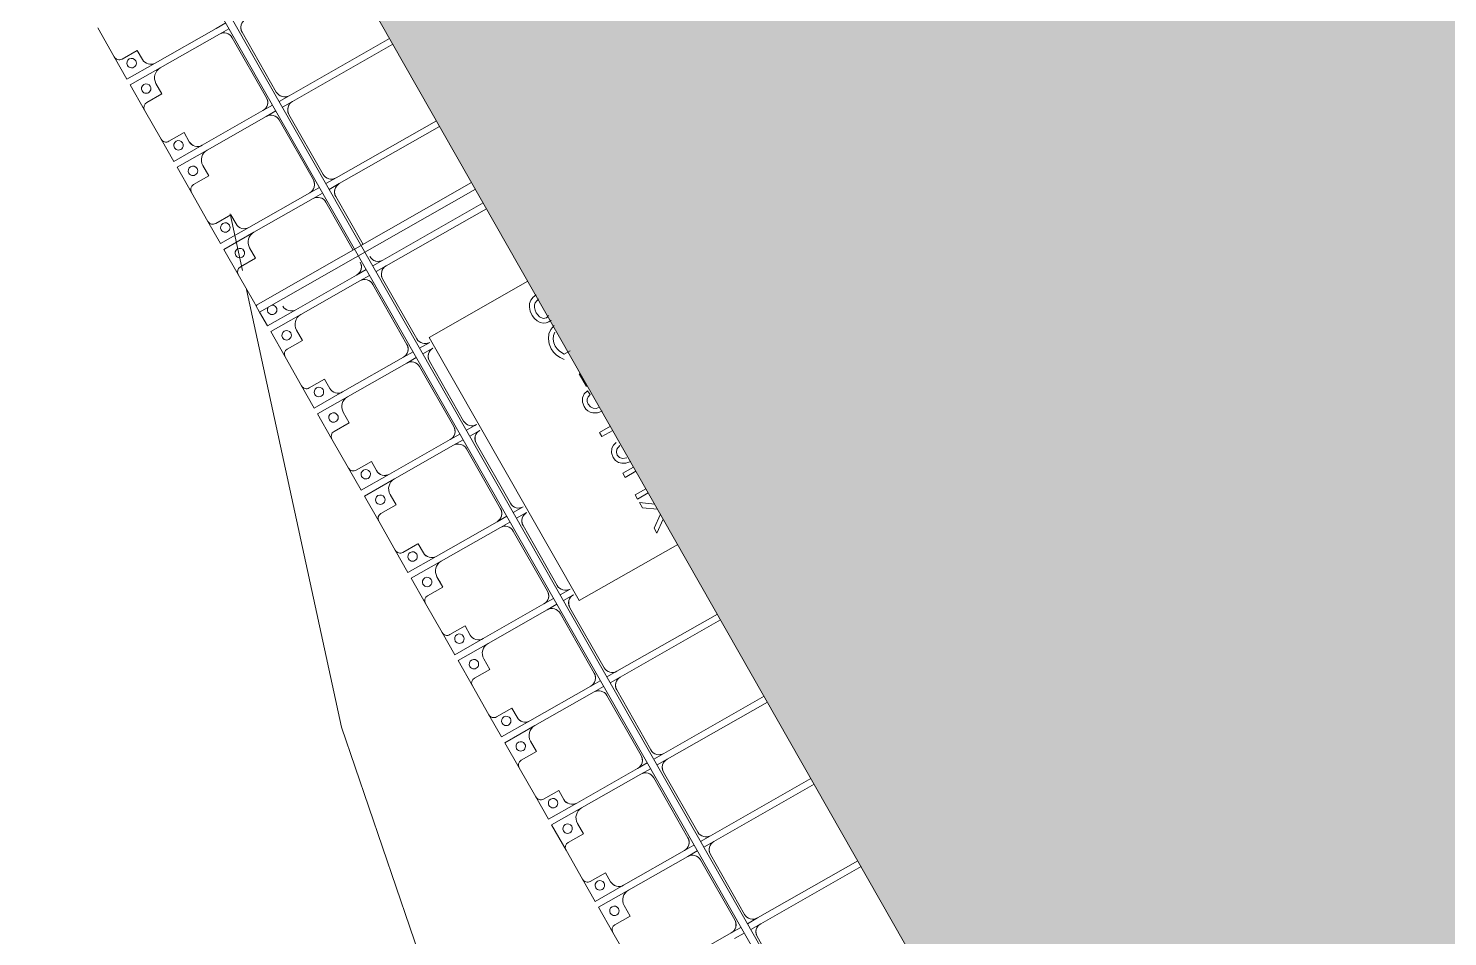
# Model space of a CAD drawing. Header units: millimetres. Extents: x -861324 to 439029, y -308065 to 694685.
# Drawn here: x -204825 to -197325, y 14774 to 19573 of the extents above; entities that cross this region are included whole.
import ezdxf

# ---------------------------------------------------------------- set-up
doc = ezdxf.new("R2010")
doc.units = ezdxf.units.MM
for name, color, linetype, lineweight in [('A-DETL-GENF', 92, 'Continuous', 9), ('A-DETL-THIN', 151, 'Continuous', 9), ('A-GENM', 13, 'Continuous', 9), ('C-TOPO-MINR', 7, 'Continuous', 9), ('S-BEAM', 12, 'Continuous', 9)]:
    doc.layers.add(name, color=color, linetype=linetype, lineweight=lineweight)

# ---------------------------------------------------------------- blocks, each defined once
blk = doc.blocks.new('Dải phao đi lại kèm đỡ invester - DẢI PHAO ĐI LẠI-14853-BỐ TRÍ BÈ PIN HỒ BẢN MÒNG')
at = {"layer": 'A-GENM', "color": 7}
for p, q in [((22723.4, -610.3), (22723.4, 0)), ((22758.4, 0), (22758.4, -610.3)), ((23223.4, -610.3), (23223.4, 0)), ((23258.4, 0), (23258.4, -610.3)), ((23723.4, -610.3), (23723.4, 0)), ((23758.4, 0), (23758.4, -610.3)), ((26223.4, -610.3), (26223.4, 0)), ((26258.4, 0), (26258.4, -610.3)), ((26723.4, -610.3), (26723.4, 0)), ((26758.4, 0), (26758.4, -610.3)), ((27223.4, -610.3), (27223.4, 0)), ((27258.4, 0), (27258.4, -610.3)), ((27723.4, -610.3), (27723.4, 0)), ((27758.4, 0), (27758.4, -610.3)), ((22308.4, -660.3), (22673.4, -660.3)), ((22723.4, -610.3), (22723.4, -671.5)), ((22758.4, -671.5), (22758.4, -610.3)), ((22808.4, -660.3), (23173.4, -660.3)), ((23223.4, -610.3), (23223.4, -671.5)), ((23258.4, -671.5), (23258.4, -610.3)), ((23308.4, -660.3), (23599.8, -660.3)), ((23723.4, -610.3), (23723.4, -671.5)), ((23758.4, -671.5), (23758.4, -610.3)), ((23808.4, -660.3), (24173.4, -660.3)), ((24223.4, -610.3), (24223.4, -671.5)), ((24258.4, -671.5), (24258.4, -610.3)), ((24308.4, -660.3), (24673.4, -660.3)), ((24723.4, -610.3), (24723.4, -671.5)), ((24758.4, -671.5), (24758.4, -610.3)), ((24808.4, -660.3), (25173.4, -660.3)), ((25223.4, -610.3), (25223.4, -671.5)), ((25258.4, -671.5), (25258.4, -610.3)), ((25308.4, -660.3), (25673.4, -660.3)), ((25723.4, -610.3), (25723.4, -671.5)), ((25758.4, -671.5), (25758.4, -610.3)), ((25808.4, -660.3), (26173.4, -660.3)), ((26223.4, -610.3), (26223.4, -671.5)), ((26258.4, -671.5), (26258.4, -610.3)), ((26308.4, -660.3), (26673.4, -660.3)), ((26723.4, -610.3), (26723.4, -671.5)), ((26758.4, -671.5), (26758.4, -610.3)), ((26808.4, -660.3), (27173.4, -660.3)), ((27223.4, -610.3), (27223.4, -671.5)), ((27258.4, -671.5), (27258.4, -610.3)), ((27308.4, -660.3), (27673.4, -660.3)), ((27723.4, -610.3), (27723.4, -671.5)), ((27758.4, -671.5), (27758.4, -610.3)), ((27808.4, -660.3), (28173.4, -660.3)), ((22223.4, -711.5), (22223.4, -769.7)), ((22258.4, -769.7), (22258.4, -711.5)), ((22673.4, -719.7), (22308.4, -719.7)), ((22723.4, -711.5), (22723.4, -769.7)), ((22758.4, -769.7), (22758.4, -711.5)), ((23173.4, -719.7), (22808.4, -719.7)), ((23223.4, -711.5), (23223.4, -769.7)), ((23258.4, -769.7), (23258.4, -711.5)), ((23599.8, -719.7), (23308.4, -719.7)), ((23723.4, -711.5), (23723.4, -769.7)), ((23758.4, -769.7), (23758.4, -711.5)), ((24173.4, -719.7), (23808.4, -719.7)), ((24223.4, -711.5), (24223.4, -769.7)), ((24258.4, -769.7), (24258.4, -711.5)), ((24673.4, -719.7), (24308.4, -719.7)), ((24723.4, -711.5), (24723.4, -769.7)), ((24758.4, -769.7), (24758.4, -711.5)), ((25173.4, -719.7), (24808.4, -719.7)), ((25223.4, -711.5), (25223.4, -769.7)), ((25258.4, -769.7), (25258.4, -711.5)), ((25673.4, -719.7), (25308.4, -719.7)), ((25723.4, -711.5), (25723.4, -769.7)), ((25758.4, -769.7), (25758.4, -711.5)), ((26173.4, -719.7), (25808.4, -719.7)), ((26223.4, -711.5), (26223.4, -769.7)), ((26258.4, -769.7), (26258.4, -711.5)), ((26673.4, -719.7), (26308.4, -719.7)), ((26723.4, -711.5), (26723.4, -769.7)), ((26758.4, -769.7), (26758.4, -711.5)), ((27173.4, -719.7), (26808.4, -719.7)), ((27223.4, -711.5), (27223.4, -769.7)), ((27258.4, -769.7), (27258.4, -711.5)), ((27673.4, -719.7), (27308.4, -719.7)), ((27723.4, -711.5), (27723.4, -769.7)), ((27758.4, -769.7), (27758.4, -711.5)), ((22223.4, -1139.7), (22223.4, -769.7)), ((22258.4, -769.7), (22258.4, -1129.7)), ((22723.4, -1139.7), (22723.4, -769.7)), ((22758.4, -769.7), (22758.4, -1129.7)), ((23223.4, -1139.7), (23223.4, -769.7)), ((23258.4, -769.7), (23258.4, -1129.7)), ((23723.4, -1139.7), (23723.4, -769.7)), ((23758.4, -769.7), (23758.4, -1129.7)), ((24223.4, -1139.7), (24223.4, -769.7)), ((24258.4, -769.7), (24258.4, -1129.7)), ((24723.4, -1139.7), (24723.4, -769.7)), ((24758.4, -769.7), (24758.4, -1129.7)), ((25223.4, -1139.7), (25223.4, -769.7)), ((25258.4, -769.7), (25258.4, -1129.7)), ((25723.4, -1139.7), (25723.4, -769.7)), ((25758.4, -769.7), (25758.4, -1129.7)), ((26223.4, -1139.7), (26223.4, -769.7)), ((26258.4, -769.7), (26258.4, -1129.7)), ((26723.4, -1139.7), (26723.4, -769.7)), ((26758.4, -769.7), (26758.4, -1129.7)), ((27223.4, -1139.7), (27223.4, -769.7)), ((27258.4, -769.7), (27258.4, -1129.7)), ((27723.4, -1139.7), (27723.4, -769.7)), ((22118.2, -1282.2), (22118.2, -1189.7)), ((22118.2, -1189.7), (22173.4, -1189.7)), ((22318.4, -1189.7), (22381.8, -1189.7)), ((22381.8, -1189.7), (22381.8, -1282.2)), ((22618.2, -1282.2), (22618.2, -1189.7)), ((22618.2, -1189.7), (22673.4, -1189.7)), ((22818.4, -1189.7), (22881.8, -1189.7)), ((22881.8, -1189.7), (22881.8, -1282.2)), ((23118.2, -1282.2), (23118.2, -1189.7)), ((23118.2, -1189.7), (23173.4, -1189.7)), ((23318.4, -1189.7), (23381.8, -1189.7)), ((23381.8, -1189.7), (23381.8, -1282.2)), ((23818.4, -1189.7), (23881.8, -1189.7)), ((23881.8, -1189.7), (23881.8, -1282.2)), ((24118.2, -1282.2), (24118.2, -1189.7)), ((24118.2, -1189.7), (24173.4, -1189.7)), ((24318.4, -1189.7), (24381.8, -1189.7)), ((24381.8, -1189.7), (24381.8, -1282.2)), ((24618.2, -1282.2), (24618.2, -1189.7)), ((24618.2, -1189.7), (24673.4, -1189.7)), ((24818.4, -1189.7), (24881.8, -1189.7)), ((24881.8, -1189.7), (24881.8, -1282.2)), ((25118.2, -1282.2), (25118.2, -1189.7)), ((25118.2, -1189.7), (25173.4, -1189.7)), ((25318.4, -1189.7), (25381.8, -1189.7)), ((25381.8, -1189.7), (25381.8, -1282.2)), ((25618.2, -1282.2), (25618.2, -1189.7)), ((25618.2, -1189.7), (25673.4, -1189.7)), ((25818.4, -1189.7), (25881.8, -1189.7)), ((25881.8, -1189.7), (25881.8, -1282.2)), ((26118.2, -1282.2), (26118.2, -1189.7)), ((26118.2, -1189.7), (26173.4, -1189.7)), ((26318.4, -1189.7), (26381.8, -1189.7)), ((26381.8, -1189.7), (26381.8, -1282.2)), ((26618.2, -1282.2), (26618.2, -1189.7)), ((26618.2, -1189.7), (26673.4, -1189.7)), ((26818.4, -1189.7), (26881.8, -1189.7)), ((26881.8, -1189.7), (26881.8, -1282.2)), ((27118.2, -1282.2), (27118.2, -1189.7)), ((27118.2, -1189.7), (27173.4, -1189.7)), ((27318.4, -1189.7), (27381.8, -1189.7)), ((27381.8, -1189.7), (27381.8, -1282.2)), ((21911.8, -1312.2), (22088.2, -1312.2)), ((22411.8, -1312.2), (22588.2, -1312.2)), ((22911.8, -1312.2), (23088.2, -1312.2)), ((23411.8, -1312.2), (23588.2, -1312.2)), ((23911.8, -1312.2), (24088.2, -1312.2)), ((24411.8, -1312.2), (24588.2, -1312.2)), ((24911.8, -1312.2), (25088.2, -1312.2)), ((25411.8, -1312.2), (25588.2, -1312.2)), ((25911.8, -1312.2), (26088.2, -1312.2)), ((26411.8, -1312.2), (26588.2, -1312.2)), ((26911.8, -1312.2), (27088.2, -1312.2)), ((27411.8, -1312.2), (27588.2, -1312.2))]:
    blk.add_line(p, q, dxfattribs=at)
at = {"layer": 'A-GENM', "color": 9}
for p, q in [((22723.4, -610.3), (22723.4, -671.5)), ((22758.4, -671.5), (22758.4, -610.3)), ((23223.4, -610.3), (23223.4, -671.5)), ((23258.4, -671.5), (23258.4, -610.3)), ((23723.4, -610.3), (23723.4, -671.5)), ((23758.4, -671.5), (23758.4, -610.3)), ((24223.4, -610.3), (24223.4, -671.5)), ((24258.4, -671.5), (24258.4, -610.3)), ((24723.4, -610.3), (24723.4, -671.5)), ((24758.4, -671.5), (24758.4, -610.3)), ((25223.4, -610.3), (25223.4, -671.5)), ((25258.4, -671.5), (25258.4, -610.3)), ((25723.4, -610.3), (25723.4, -671.5)), ((25758.4, -671.5), (25758.4, -610.3)), ((26223.4, -610.3), (26223.4, -671.5)), ((26258.4, -671.5), (26258.4, -610.3)), ((26723.4, -610.3), (26723.4, -671.5)), ((26758.4, -671.5), (26758.4, -610.3)), ((27223.4, -610.3), (27223.4, -671.5)), ((27258.4, -671.5), (27258.4, -610.3)), ((27723.4, -610.3), (27723.4, -671.5)), ((27758.4, -671.5), (27758.4, -610.3)), ((22258.4, -769.7), (22258.4, -711.5)), ((22723.4, -711.5), (22723.4, -769.7)), ((22758.4, -769.7), (22758.4, -711.5)), ((23223.4, -711.5), (23223.4, -769.7)), ((23258.4, -769.7), (23258.4, -711.5)), ((23723.4, -711.5), (23723.4, -769.7)), ((23758.4, -769.7), (23758.4, -711.5)), ((24223.4, -711.5), (24223.4, -769.7)), ((24258.4, -769.7), (24258.4, -711.5)), ((24723.4, -711.5), (24723.4, -769.7)), ((24758.4, -769.7), (24758.4, -711.5)), ((25223.4, -711.5), (25223.4, -769.7)), ((25258.4, -769.7), (25258.4, -711.5)), ((25723.4, -711.5), (25723.4, -769.7)), ((25758.4, -769.7), (25758.4, -711.5)), ((26223.4, -711.5), (26223.4, -769.7)), ((26258.4, -769.7), (26258.4, -711.5)), ((26723.4, -711.5), (26723.4, -769.7)), ((26758.4, -769.7), (26758.4, -711.5)), ((27223.4, -711.5), (27223.4, -769.7)), ((27258.4, -769.7), (27258.4, -711.5)), ((27723.4, -711.5), (27723.4, -769.7)), ((27758.4, -769.7), (27758.4, -711.5)), ((22173.4, -1189.7), (22118.2, -1189.7)), ((22118.2, -1189.7), (22118.2, -1282.2)), ((22173.4, -1189.7), (22118.2, -1189.7)), ((22118.2, -1189.7), (22173.4, -1189.7)), ((22118.2, -1189.7), (22118.2, -1282.2)), ((22118.2, -1282.2), (22118.2, -1189.7)), ((22223.4, -1139.7), (22223.4, -1312.2)), ((22223.4, -1312.2), (22223.4, -1139.7)), ((22258.4, -1312.2), (22258.4, -1129.7)), ((22258.4, -1129.7), (22258.4, -1312.2)), ((22381.8, -1189.7), (22318.4, -1189.7)), ((22381.8, -1189.7), (22318.4, -1189.7)), ((22318.4, -1189.7), (22381.8, -1189.7)), ((22381.8, -1282.2), (22381.8, -1189.7)), ((22381.8, -1282.2), (22381.8, -1189.7)), ((22381.8, -1189.7), (22381.8, -1282.2)), ((22673.4, -1189.7), (22618.2, -1189.7)), ((22618.2, -1189.7), (22618.2, -1282.2)), ((22673.4, -1189.7), (22618.2, -1189.7)), ((22618.2, -1189.7), (22673.4, -1189.7)), ((22618.2, -1189.7), (22618.2, -1282.2)), ((22618.2, -1282.2), (22618.2, -1189.7)), ((22723.4, -1139.7), (22723.4, -1312.2)), ((22723.4, -1312.2), (22723.4, -1139.7)), ((22758.4, -1312.2), (22758.4, -1129.7)), ((22758.4, -1129.7), (22758.4, -1312.2)), ((22881.8, -1189.7), (22818.4, -1189.7)), ((22881.8, -1189.7), (22818.4, -1189.7)), ((22818.4, -1189.7), (22881.8, -1189.7)), ((22881.8, -1282.2), (22881.8, -1189.7)), ((22881.8, -1282.2), (22881.8, -1189.7)), ((22881.8, -1189.7), (22881.8, -1282.2)), ((23173.4, -1189.7), (23118.2, -1189.7)), ((23118.2, -1189.7), (23118.2, -1282.2)), ((23173.4, -1189.7), (23118.2, -1189.7)), ((23118.2, -1189.7), (23173.4, -1189.7)), ((23118.2, -1189.7), (23118.2, -1282.2)), ((23118.2, -1282.2), (23118.2, -1189.7)), ((23223.4, -1139.7), (23223.4, -1312.2)), ((23223.4, -1312.2), (23223.4, -1139.7)), ((23258.4, -1312.2), (23258.4, -1129.7)), ((23258.4, -1129.7), (23258.4, -1312.2)), ((23381.8, -1189.7), (23318.4, -1189.7)), ((23381.8, -1189.7), (23318.4, -1189.7)), ((23318.4, -1189.7), (23381.8, -1189.7)), ((23381.8, -1282.2), (23381.8, -1189.7)), ((23381.8, -1282.2), (23381.8, -1189.7)), ((23381.8, -1189.7), (23381.8, -1282.2)), ((23723.4, -1139.7), (23723.4, -1312.2)), ((23723.4, -1312.2), (23723.4, -1139.7)), ((23758.4, -1312.2), (23758.4, -1129.7)), ((23758.4, -1129.7), (23758.4, -1312.2)), ((23881.8, -1189.7), (23818.4, -1189.7)), ((23881.8, -1189.7), (23818.4, -1189.7)), ((23818.4, -1189.7), (23881.8, -1189.7)), ((23881.8, -1282.2), (23881.8, -1189.7)), ((23881.8, -1282.2), (23881.8, -1189.7)), ((23881.8, -1189.7), (23881.8, -1282.2)), ((24173.4, -1189.7), (24118.2, -1189.7)), ((24118.2, -1189.7), (24118.2, -1282.2)), ((24173.4, -1189.7), (24118.2, -1189.7)), ((24118.2, -1189.7), (24173.4, -1189.7)), ((24118.2, -1189.7), (24118.2, -1282.2)), ((24118.2, -1282.2), (24118.2, -1189.7)), ((24223.4, -1139.7), (24223.4, -1312.2)), ((24223.4, -1312.2), (24223.4, -1139.7)), ((24258.4, -1312.2), (24258.4, -1129.7)), ((24258.4, -1129.7), (24258.4, -1312.2)), ((24381.8, -1189.7), (24318.4, -1189.7)), ((24381.8, -1189.7), (24318.4, -1189.7)), ((24318.4, -1189.7), (24381.8, -1189.7)), ((24381.8, -1282.2), (24381.8, -1189.7)), ((24381.8, -1282.2), (24381.8, -1189.7)), ((24381.8, -1189.7), (24381.8, -1282.2)), ((24673.4, -1189.7), (24618.2, -1189.7)), ((24618.2, -1189.7), (24618.2, -1282.2)), ((24673.4, -1189.7), (24618.2, -1189.7)), ((24618.2, -1189.7), (24673.4, -1189.7)), ((24618.2, -1189.7), (24618.2, -1282.2)), ((24618.2, -1282.2), (24618.2, -1189.7)), ((24723.4, -1139.7), (24723.4, -1312.2)), ((24723.4, -1312.2), (24723.4, -1139.7)), ((24758.4, -1312.2), (24758.4, -1129.7)), ((24758.4, -1129.7), (24758.4, -1312.2)), ((24881.8, -1189.7), (24818.4, -1189.7)), ((24881.8, -1189.7), (24818.4, -1189.7)), ((24818.4, -1189.7), (24881.8, -1189.7)), ((24881.8, -1282.2), (24881.8, -1189.7)), ((24881.8, -1282.2), (24881.8, -1189.7)), ((24881.8, -1189.7), (24881.8, -1282.2)), ((25173.4, -1189.7), (25118.2, -1189.7)), ((25173.4, -1189.7), (25118.2, -1189.7)), ((25118.2, -1189.7), (25173.4, -1189.7)), ((25118.2, -1191.8), (25118.2, -1282.2)), ((25118.2, -1191.8), (25118.2, -1282.2)), ((25118.2, -1282.2), (25118.2, -1191.8)), ((25223.4, -1139.7), (25223.4, -1312.2)), ((25223.4, -1312.2), (25223.4, -1139.7)), ((25258.4, -1312.2), (25258.4, -1129.7)), ((25258.4, -1129.7), (25258.4, -1312.2)), ((25356, -1189.7), (25318.4, -1189.7)), ((25356, -1189.7), (25318.4, -1189.7)), ((25318.4, -1189.7), (25356, -1189.7)), ((25381.8, -1282.2), (25381.8, -1189.7)), ((25381.8, -1282.2), (25381.8, -1189.7)), ((25381.8, -1189.7), (25381.8, -1282.2)), ((25673.4, -1189.7), (25618.2, -1189.7)), ((25618.2, -1189.7), (25618.2, -1282.2)), ((25673.4, -1189.7), (25618.2, -1189.7)), ((25618.2, -1189.7), (25673.4, -1189.7)), ((25618.2, -1189.7), (25618.2, -1282.2)), ((25618.2, -1282.2), (25618.2, -1189.7)), ((25723.4, -1139.7), (25723.4, -1312.2)), ((25723.4, -1312.2), (25723.4, -1139.7)), ((25758.4, -1312.2), (25758.4, -1129.7)), ((25758.4, -1129.7), (25758.4, -1312.2)), ((25881.8, -1189.7), (25818.4, -1189.7)), ((25881.8, -1189.7), (25818.4, -1189.7)), ((25818.4, -1189.7), (25881.8, -1189.7)), ((25881.8, -1282.2), (25881.8, -1189.7)), ((25881.8, -1282.2), (25881.8, -1189.7)), ((25881.8, -1189.7), (25881.8, -1282.2)), ((26173.4, -1189.7), (26118.2, -1189.7)), ((26118.2, -1189.7), (26118.2, -1282.2)), ((26173.4, -1189.7), (26118.2, -1189.7)), ((26118.2, -1189.7), (26173.4, -1189.7)), ((26118.2, -1189.7), (26118.2, -1282.2)), ((26118.2, -1282.2), (26118.2, -1189.7)), ((26223.4, -1139.7), (26223.4, -1312.2)), ((26223.4, -1312.2), (26223.4, -1139.7)), ((26258.4, -1312.2), (26258.4, -1129.7)), ((26258.4, -1129.7), (26258.4, -1312.2)), ((26381.8, -1189.7), (26318.4, -1189.7)), ((26381.8, -1189.7), (26318.4, -1189.7)), ((26318.4, -1189.7), (26381.8, -1189.7)), ((26381.8, -1282.2), (26381.8, -1189.7)), ((26381.8, -1282.2), (26381.8, -1189.7)), ((26381.8, -1189.7), (26381.8, -1282.2)), ((26673.4, -1189.7), (26618.2, -1189.7)), ((26618.2, -1189.7), (26618.2, -1282.2)), ((26673.4, -1189.7), (26618.2, -1189.7)), ((26618.2, -1189.7), (26673.4, -1189.7)), ((26618.2, -1189.7), (26618.2, -1282.2)), ((26618.2, -1282.2), (26618.2, -1189.7)), ((26723.4, -1139.7), (26723.4, -1312.2)), ((26723.4, -1312.2), (26723.4, -1139.7)), ((26758.4, -1312.2), (26758.4, -1129.7)), ((26758.4, -1129.7), (26758.4, -1312.2)), ((26881.8, -1189.7), (26818.4, -1189.7)), ((26881.8, -1189.7), (26818.4, -1189.7)), ((26818.4, -1189.7), (26881.8, -1189.7)), ((26881.8, -1282.2), (26881.8, -1189.7)), ((26881.8, -1282.2), (26881.8, -1189.7)), ((26881.8, -1189.7), (26881.8, -1282.2)), ((27173.4, -1189.7), (27118.2, -1189.7)), ((27118.2, -1189.7), (27118.2, -1282.2)), ((27173.4, -1189.7), (27118.2, -1189.7)), ((27118.2, -1189.7), (27173.4, -1189.7)), ((27118.2, -1189.7), (27118.2, -1282.2)), ((27118.2, -1282.2), (27118.2, -1189.7)), ((27223.4, -1139.7), (27223.4, -1312.2)), ((27223.4, -1312.2), (27223.4, -1139.7)), ((27258.4, -1312.2), (27258.4, -1129.7)), ((27258.4, -1129.7), (27258.4, -1312.2)), ((27381.8, -1189.7), (27318.4, -1189.7)), ((27381.8, -1189.7), (27318.4, -1189.7)), ((27318.4, -1189.7), (27381.8, -1189.7)), ((27381.8, -1282.2), (27381.8, -1189.7)), ((27381.8, -1282.2), (27381.8, -1189.7)), ((27381.8, -1189.7), (27381.8, -1282.2)), ((22223.4, -1312.2), (22088.2, -1312.2)), ((22088.2, -1312.2), (22223.4, -1312.2)), ((22411.8, -1312.2), (22258.4, -1312.2)), ((22258.4, -1312.2), (22411.8, -1312.2)), ((22723.4, -1312.2), (22588.2, -1312.2)), ((22588.2, -1312.2), (22723.4, -1312.2)), ((22911.8, -1312.2), (22758.4, -1312.2)), ((22758.4, -1312.2), (22911.8, -1312.2)), ((23223.4, -1312.2), (23088.2, -1312.2)), ((23088.2, -1312.2), (23223.4, -1312.2)), ((23411.8, -1312.2), (23258.4, -1312.2)), ((23258.4, -1312.2), (23411.8, -1312.2)), ((23723.4, -1312.2), (23639.8, -1312.2)), ((23639.8, -1312.2), (23723.4, -1312.2)), ((23911.8, -1312.2), (23758.4, -1312.2)), ((23758.4, -1312.2), (23911.8, -1312.2)), ((24223.4, -1312.2), (24088.2, -1312.2)), ((24088.2, -1312.2), (24223.4, -1312.2)), ((24411.8, -1312.2), (24258.4, -1312.2)), ((24258.4, -1312.2), (24411.8, -1312.2)), ((24723.4, -1312.2), (24588.2, -1312.2)), ((24588.2, -1312.2), (24723.4, -1312.2)), ((24911.8, -1312.2), (24758.4, -1312.2)), ((24758.4, -1312.2), (24911.8, -1312.2)), ((25223.4, -1312.2), (25088.2, -1312.2)), ((25088.2, -1312.2), (25223.4, -1312.2)), ((25411.8, -1312.2), (25258.4, -1312.2)), ((25258.4, -1312.2), (25411.8, -1312.2)), ((25723.4, -1312.2), (25588.2, -1312.2)), ((25588.2, -1312.2), (25723.4, -1312.2)), ((25911.8, -1312.2), (25758.4, -1312.2)), ((25758.4, -1312.2), (25911.8, -1312.2)), ((26223.4, -1312.2), (26088.2, -1312.2)), ((26088.2, -1312.2), (26223.4, -1312.2)), ((26411.8, -1312.2), (26258.4, -1312.2)), ((26258.4, -1312.2), (26411.8, -1312.2)), ((26723.4, -1312.2), (26588.2, -1312.2)), ((26588.2, -1312.2), (26723.4, -1312.2)), ((26911.8, -1312.2), (26758.4, -1312.2)), ((26758.4, -1312.2), (26911.8, -1312.2)), ((27223.4, -1312.2), (27088.2, -1312.2)), ((27088.2, -1312.2), (27223.4, -1312.2)), ((27411.8, -1312.2), (27258.4, -1312.2)), ((27258.4, -1312.2), (27411.8, -1312.2))]:
    blk.add_line(p, q, dxfattribs=at)
at = {"layer": 'A-GENM', "color": 7}
for centre, radius, start, end in [((22308.4, -610.3), 50, 180, 270), ((22308.4, -610.3), 50, 210, 270), ((22673.4, -610.3), 50, 270, 0), ((22673.4, -610.3), 50, 300, 0), ((22808.4, -610.3), 50, 180, 270), ((22808.4, -610.3), 50, 210, 270), ((23173.4, -610.3), 50, 270, 0), ((23173.4, -610.3), 50, 300, 0), ((23308.4, -610.3), 50, 180, 270), ((23308.4, -610.3), 50, 210, 270), ((23673.4, -610.3), 50, 270, 0), ((23673.4, -610.3), 50, 300, 0), ((23808.4, -610.3), 50, 180, 270), ((23808.4, -610.3), 50, 210, 270), ((24173.4, -610.3), 50, 270, 0), ((24173.4, -610.3), 50, 300, 0), ((24308.4, -610.3), 50, 180, 270), ((24308.4, -610.3), 50, 210, 270), ((24673.4, -610.3), 50, 270, 0), ((24673.4, -610.3), 50, 300, 0), ((24808.4, -610.3), 50, 180, 270), ((24808.4, -610.3), 50, 210, 270), ((25173.4, -610.3), 50, 270, 0), ((25173.4, -610.3), 50, 300, 0), ((25308.4, -610.3), 50, 180, 270), ((25308.4, -610.3), 50, 210, 270), ((25673.4, -610.3), 50, 270, 0), ((25673.4, -610.3), 50, 300, 0), ((25808.4, -610.3), 50, 180, 270), ((25808.4, -610.3), 50, 210, 270), ((26173.4, -610.3), 50, 270, 0), ((26173.4, -610.3), 50, 300, 0), ((26308.4, -610.3), 50, 180, 270), ((26308.4, -610.3), 50, 210, 270), ((26673.4, -610.3), 50, 270, 0), ((26673.4, -610.3), 50, 300, 0), ((26808.4, -610.3), 50, 180, 270), ((26808.4, -610.3), 50, 210, 270), ((27173.4, -610.3), 50, 270, 0), ((27173.4, -610.3), 50, 300, 0), ((27308.4, -610.3), 50, 180, 270), ((27308.4, -610.3), 50, 210, 270), ((27673.4, -610.3), 50, 270, 0), ((27673.4, -610.3), 50, 300, 0), ((27808.4, -610.3), 50, 180, 270), ((27808.4, -610.3), 50, 210, 270), ((22308.4, -769.7), 50, 90, 180), ((22308.4, -769.7), 50, 120, 180), ((22673.4, -769.7), 50, 360, 90), ((22673.4, -769.7), 50, 30, 90), ((22808.4, -769.7), 50, 90, 180), ((22808.4, -769.7), 50, 120, 180), ((23173.4, -769.7), 50, 360, 90), ((23173.4, -769.7), 50, 30, 90), ((23308.4, -769.7), 50, 90, 180), ((23308.4, -769.7), 50, 120, 180), ((23673.4, -769.7), 50, 360, 90), ((23673.4, -769.7), 50, 30, 90), ((23808.4, -769.7), 50, 90, 180), ((23808.4, -769.7), 50, 120, 180), ((24173.4, -769.7), 50, 360, 90), ((24173.4, -769.7), 50, 30, 90), ((24308.4, -769.7), 50, 90, 180), ((24308.4, -769.7), 50, 120, 180), ((24673.4, -769.7), 50, 360, 90), ((24673.4, -769.7), 50, 30, 90), ((24808.4, -769.7), 50, 90, 180), ((24808.4, -769.7), 50, 120, 180), ((25173.4, -769.7), 50, 360, 90), ((25173.4, -769.7), 50, 30, 90), ((25308.4, -769.7), 50, 90, 180), ((25308.4, -769.7), 50, 120, 180), ((25673.4, -769.7), 50, 360, 90), ((25673.4, -769.7), 50, 30, 90), ((25808.4, -769.7), 50, 90, 180), ((25808.4, -769.7), 50, 120, 180), ((26173.4, -769.7), 50, 360, 90), ((26173.4, -769.7), 50, 30, 90), ((26308.4, -769.7), 50, 90, 180), ((26308.4, -769.7), 50, 120, 180), ((26673.4, -769.7), 50, 360, 90), ((26673.4, -769.7), 50, 30, 90), ((26808.4, -769.7), 50, 90, 180), ((26808.4, -769.7), 50, 120, 180), ((27173.4, -769.7), 50, 360, 90), ((27173.4, -769.7), 50, 30, 90), ((27308.4, -769.7), 50, 90, 180), ((27308.4, -769.7), 50, 120, 180), ((27673.4, -769.7), 50, 360, 90), ((27673.4, -769.7), 50, 30, 90), ((22173.4, -1139.7), 50, 270, 360), ((22318.4, -1129.7), 60, 180, 270), ((22673.4, -1139.7), 50, 270, 360), ((22818.4, -1129.7), 60, 180, 270), ((23173.4, -1139.7), 50, 270, 360), ((23318.4, -1129.7), 60, 180, 270), ((23673.4, -1139.7), 50, 270, 360), ((23818.4, -1129.7), 60, 180, 270), ((24173.4, -1139.7), 50, 270, 360), ((24318.4, -1129.7), 60, 180, 270), ((24673.4, -1139.7), 50, 270, 360), ((24818.4, -1129.7), 60, 180, 270), ((25173.4, -1139.7), 50, 270, 360), ((25318.4, -1129.7), 60, 180, 270), ((25673.4, -1139.7), 50, 270, 360), ((25818.4, -1129.7), 60, 180, 270), ((26173.4, -1139.7), 50, 270, 360), ((26318.4, -1129.7), 60, 180, 270), ((26673.4, -1139.7), 50, 270, 360), ((26818.4, -1129.7), 60, 180, 270), ((27173.4, -1139.7), 50, 270, 360), ((27318.4, -1129.7), 60, 180, 270), ((22088.2, -1282.2), 30, 270, 0), ((22411.8, -1282.2), 30, 180, 270), ((22588.2, -1282.2), 30, 270, 0), ((22911.8, -1282.2), 30, 180, 270), ((23088.2, -1282.2), 30, 270, 0), ((23411.8, -1282.2), 30, 180, 270), ((23588.2, -1282.2), 30, 270, 300), ((23911.8, -1282.2), 30, 180, 270), ((24088.2, -1282.2), 30, 270, 0), ((24411.8, -1282.2), 30, 180, 270), ((24588.2, -1282.2), 30, 270, 0), ((24911.8, -1282.2), 30, 180, 270), ((25088.2, -1282.2), 30, 270, 0), ((25411.8, -1282.2), 30, 180, 270), ((25588.2, -1282.2), 30, 270, 0), ((25911.8, -1282.2), 30, 180, 270), ((26088.2, -1282.2), 30, 270, 0), ((26411.8, -1282.2), 30, 180, 270), ((26588.2, -1282.2), 30, 270, 0), ((26911.8, -1282.2), 30, 180, 270), ((27088.2, -1282.2), 30, 270, 0), ((27411.8, -1282.2), 30, 180, 270)]:
    blk.add_arc(centre, radius, start, end, dxfattribs=at)
at = {"layer": 'A-GENM', "color": 9}
for centre, radius, start, end in [((22173.4, -1139.7), 50, 270, 0), ((22173.4, -1139.7), 50, 270, 0), ((22173.4, -1139.7), 50, 270, 360), ((22318.4, -1129.7), 60, 180, 270), ((22318.4, -1129.7), 60, 180, 270), ((22318.4, -1129.7), 60, 180, 270), ((22673.4, -1139.7), 50, 270, 0), ((22673.4, -1139.7), 50, 270, 0), ((22673.4, -1139.7), 50, 270, 360), ((22818.4, -1129.7), 60, 180, 270), ((22818.4, -1129.7), 60, 180, 270), ((22818.4, -1129.7), 60, 180, 270), ((23173.4, -1139.7), 50, 270, 0), ((23173.4, -1139.7), 50, 270, 0), ((23173.4, -1139.7), 50, 270, 360), ((23318.4, -1129.7), 60, 180, 270), ((23318.4, -1129.7), 60, 180, 270), ((23318.4, -1129.7), 60, 180, 270), ((23673.4, -1139.7), 50, 270, 0), ((23673.4, -1139.7), 50, 270, 0), ((23673.4, -1139.7), 50, 270, 360), ((23818.4, -1129.7), 60, 180, 270), ((23818.4, -1129.7), 60, 180, 270), ((23818.4, -1129.7), 60, 180, 270), ((24173.4, -1139.7), 50, 270, 0), ((24173.4, -1139.7), 50, 270, 0), ((24173.4, -1139.7), 50, 270, 360), ((24318.4, -1129.7), 60, 180, 270), ((24318.4, -1129.7), 60, 180, 270), ((24318.4, -1129.7), 60, 180, 270), ((24673.4, -1139.7), 50, 270, 0), ((24673.4, -1139.7), 50, 270, 0), ((24673.4, -1139.7), 50, 270, 360), ((24818.4, -1129.7), 60, 180, 270), ((24818.4, -1129.7), 60, 180, 270), ((24818.4, -1129.7), 60, 180, 270), ((25173.4, -1139.7), 50, 270, 0), ((25173.4, -1139.7), 50, 270, 0), ((25173.4, -1139.7), 50, 270, 360), ((25318.4, -1129.7), 60, 180, 270), ((25318.4, -1129.7), 60, 180, 270), ((25318.4, -1129.7), 60, 180, 270), ((25673.4, -1139.7), 50, 270, 0), ((25673.4, -1139.7), 50, 270, 0), ((25673.4, -1139.7), 50, 270, 360), ((25818.4, -1129.7), 60, 180, 270), ((25818.4, -1129.7), 60, 180, 270), ((25818.4, -1129.7), 60, 180, 270), ((26173.4, -1139.7), 50, 270, 0), ((26173.4, -1139.7), 50, 270, 0), ((26173.4, -1139.7), 50, 270, 360), ((26318.4, -1129.7), 60, 180, 270), ((26318.4, -1129.7), 60, 180, 270), ((26318.4, -1129.7), 60, 180, 270), ((26673.4, -1139.7), 50, 270, 0), ((26673.4, -1139.7), 50, 270, 0), ((26673.4, -1139.7), 50, 270, 360), ((26818.4, -1129.7), 60, 180, 270), ((26818.4, -1129.7), 60, 180, 270), ((26818.4, -1129.7), 60, 180, 270), ((27173.4, -1139.7), 50, 270, 0), ((27173.4, -1139.7), 50, 270, 0), ((27173.4, -1139.7), 50, 270, 360), ((27318.4, -1129.7), 60, 180, 270), ((27318.4, -1129.7), 60, 180, 270), ((27318.4, -1129.7), 60, 180, 270), ((22161.8, -1248.6), 25, 90, 270), ((22161.8, -1248.6), 25, 90, 270), ((22161.8, -1248.6), 25, 270, 90), ((22161.8, -1248.6), 25, 270, 90), ((22316.8, -1248.6), 25, 90, 270), ((22316.8, -1248.6), 25, 90, 270), ((22316.8, -1248.6), 25, 270, 90), ((22316.8, -1248.6), 25, 270, 90), ((22661.8, -1248.6), 25, 90, 270), ((22661.8, -1248.6), 25, 90, 270), ((22661.8, -1248.6), 25, 270, 90), ((22661.8, -1248.6), 25, 270, 90), ((22816.8, -1248.6), 25, 90, 270), ((22816.8, -1248.6), 25, 90, 270), ((22816.8, -1248.6), 25, 270, 90), ((22816.8, -1248.6), 25, 270, 90), ((23161.8, -1248.6), 25, 90, 270), ((23161.8, -1248.6), 25, 90, 270), ((23161.8, -1248.6), 25, 270, 90), ((23161.8, -1248.6), 25, 270, 90), ((23316.8, -1248.6), 25, 90, 270), ((23316.8, -1248.6), 25, 90, 270), ((23316.8, -1248.6), 25, 270, 90), ((23316.8, -1248.6), 25, 270, 90), ((23661.8, -1248.6), 25, 90, 150), ((23661.8, -1248.6), 25, 90, 150), ((23661.8, -1248.6), 25, 210, 270), ((23661.8, -1248.6), 25, 210, 270), ((23661.8, -1248.6), 25, 270, 90), ((23661.8, -1248.6), 25, 270, 90), ((23816.8, -1248.6), 25, 90, 270), ((23816.8, -1248.6), 25, 90, 270), ((23816.8, -1248.6), 25, 270, 90), ((23816.8, -1248.6), 25, 270, 90), ((24161.8, -1248.6), 25, 90, 270), ((24161.8, -1248.6), 25, 90, 270), ((24161.8, -1248.6), 25, 270, 90), ((24161.8, -1248.6), 25, 270, 90), ((24316.8, -1248.6), 25, 90, 270), ((24316.8, -1248.6), 25, 90, 270), ((24316.8, -1248.6), 25, 270, 90), ((24316.8, -1248.6), 25, 270, 90), ((24661.8, -1248.6), 25, 90, 270), ((24661.8, -1248.6), 25, 90, 270), ((24661.8, -1248.6), 25, 270, 90), ((24661.8, -1248.6), 25, 270, 90), ((24816.8, -1248.6), 25, 90, 270), ((24816.8, -1248.6), 25, 90, 270), ((24816.8, -1248.6), 25, 270, 90), ((24816.8, -1248.6), 25, 270, 90), ((25161.8, -1248.6), 25, 90, 270), ((25161.8, -1248.6), 25, 90, 270), ((25161.8, -1248.6), 25, 270, 90), ((25161.8, -1248.6), 25, 270, 90), ((25316.8, -1248.6), 25, 90, 270), ((25316.8, -1248.6), 25, 90, 270), ((25316.8, -1248.6), 25, 270, 90), ((25316.8, -1248.6), 25, 270, 90), ((25661.8, -1248.6), 25, 90, 270), ((25661.8, -1248.6), 25, 90, 270), ((25661.8, -1248.6), 25, 270, 90), ((25661.8, -1248.6), 25, 270, 90), ((25816.8, -1248.6), 25, 90, 270), ((25816.8, -1248.6), 25, 90, 270), ((25816.8, -1248.6), 25, 270, 90), ((25816.8, -1248.6), 25, 270, 90), ((26161.8, -1248.6), 25, 90, 270), ((26161.8, -1248.6), 25, 90, 270), ((26161.8, -1248.6), 25, 270, 90), ((26161.8, -1248.6), 25, 270, 90), ((26316.8, -1248.6), 25, 90, 270), ((26316.8, -1248.6), 25, 90, 270), ((26316.8, -1248.6), 25, 270, 90), ((26316.8, -1248.6), 25, 270, 90), ((26661.8, -1248.6), 25, 90, 270), ((26661.8, -1248.6), 25, 90, 270), ((26661.8, -1248.6), 25, 270, 90), ((26661.8, -1248.6), 25, 270, 90), ((26816.8, -1248.6), 25, 90, 270), ((26816.8, -1248.6), 25, 90, 270), ((26816.8, -1248.6), 25, 270, 90), ((26816.8, -1248.6), 25, 270, 90), ((27161.8, -1248.6), 25, 90, 270), ((27161.8, -1248.6), 25, 90, 270), ((27161.8, -1248.6), 25, 270, 90), ((27161.8, -1248.6), 25, 270, 90), ((27316.8, -1248.6), 25, 90, 270), ((27316.8, -1248.6), 25, 90, 270), ((27316.8, -1248.6), 25, 270, 90), ((27316.8, -1248.6), 25, 270, 90), ((22088.2, -1282.2), 30, 270, 0), ((22088.2, -1282.2), 30, 270, 0), ((22088.2, -1282.2), 30, 270, 0), ((22411.8, -1282.2), 30, 180, 270), ((22411.8, -1282.2), 30, 180, 270), ((22411.8, -1282.2), 30, 180, 270), ((22588.2, -1282.2), 30, 270, 0), ((22588.2, -1282.2), 30, 270, 0), ((22588.2, -1282.2), 30, 270, 0), ((22911.8, -1282.2), 30, 180, 270), ((22911.8, -1282.2), 30, 180, 270), ((22911.8, -1282.2), 30, 180, 270), ((23088.2, -1282.2), 30, 270, 0), ((23088.2, -1282.2), 30, 270, 0), ((23088.2, -1282.2), 30, 270, 0), ((23411.8, -1282.2), 30, 180, 270), ((23411.8, -1282.2), 30, 180, 270), ((23411.8, -1282.2), 30, 180, 270), ((23588.2, -1282.2), 30, 270, 300), ((23588.2, -1282.2), 30, 270, 300), ((23588.2, -1282.2), 30, 270, 300), ((23911.8, -1282.2), 30, 180, 270), ((23911.8, -1282.2), 30, 180, 270), ((23911.8, -1282.2), 30, 180, 270), ((24088.2, -1282.2), 30, 270, 0), ((24088.2, -1282.2), 30, 270, 0), ((24088.2, -1282.2), 30, 270, 0), ((24411.8, -1282.2), 30, 180, 270), ((24411.8, -1282.2), 30, 180, 270), ((24411.8, -1282.2), 30, 180, 270), ((24588.2, -1282.2), 30, 270, 0), ((24588.2, -1282.2), 30, 270, 0), ((24588.2, -1282.2), 30, 270, 0), ((24911.8, -1282.2), 30, 180, 270), ((24911.8, -1282.2), 30, 180, 270), ((24911.8, -1282.2), 30, 180, 270), ((25088.2, -1282.2), 30, 270, 0), ((25088.2, -1282.2), 30, 270, 0), ((25088.2, -1282.2), 30, 270, 0), ((25411.8, -1282.2), 30, 180, 270), ((25411.8, -1282.2), 30, 180, 270), ((25411.8, -1282.2), 30, 180, 270), ((25588.2, -1282.2), 30, 270, 0), ((25588.2, -1282.2), 30, 270, 0), ((25588.2, -1282.2), 30, 270, 0), ((25911.8, -1282.2), 30, 180, 270), ((25911.8, -1282.2), 30, 180, 270), ((25911.8, -1282.2), 30, 180, 270), ((26088.2, -1282.2), 30, 270, 0), ((26088.2, -1282.2), 30, 270, 0), ((26088.2, -1282.2), 30, 270, 0), ((26411.8, -1282.2), 30, 180, 270), ((26411.8, -1282.2), 30, 180, 270), ((26411.8, -1282.2), 30, 180, 270), ((26588.2, -1282.2), 30, 270, 0), ((26588.2, -1282.2), 30, 270, 0), ((26588.2, -1282.2), 30, 270, 0), ((26911.8, -1282.2), 30, 180, 270), ((26911.8, -1282.2), 30, 180, 270), ((26911.8, -1282.2), 30, 180, 270), ((27088.2, -1282.2), 30, 270, 0), ((27088.2, -1282.2), 30, 270, 0), ((27088.2, -1282.2), 30, 270, 0), ((27411.8, -1282.2), 30, 180, 270), ((27411.8, -1282.2), 30, 180, 270), ((27411.8, -1282.2), 30, 180, 270)]:
    blk.add_arc(centre, radius, start, end, dxfattribs=at)
blk = doc.blocks.new('Dầm C52 - Dầm C52-18790-BỐ TRÍ BÈ PIN HỒ BẢN MÒNG')
at = {"layer": 'S-BEAM', "color": 7}
for p, q in [((30025.7, 20), (74474.3, 20)), ((74474.3, -20), (30025.7, -20))]:
    blk.add_line(p, q, dxfattribs=at)
blk = doc.blocks.new('Dầm C52 - Hộp 40x60-V137-BỐ TRÍ BÈ PIN HỒ BẢN MÒNG')
at = {"layer": 'S-BEAM', "color": 7}
for p, q in [((36399.3, 20), (37711.5, 20)), ((37711.5, 20), (37711.5, -20)), ((37711.5, -20), (36399.3, -20))]:
    blk.add_line(p, q, dxfattribs=at)
blk = doc.blocks.new('Invester - SG -510HX-3226-BỐ TRÍ BÈ PIN HỒ BẢN MÒNG')
at = {"layer": 'A-GENM', "color": 7}
for p, q in [((-715.9, 3.3), (-712.9, -17)), ((-712.9, -17), (-715.9, 3.3)), ((-682.7, -21.9), (-690.8, 3.3)), ((-690.8, 3.3), (-682.7, -21.9)), ((-588.2, 5.9), (-584.1, -9.8)), ((-584.1, -9.8), (-588.2, 5.9)), ((-558.9, -9.1), (-560.9, 6)), ((-560.9, 6), (-558.9, -9.1)), ((-527.6, 5.6), (-518.4, -19.7)), ((-518.4, -19.7), (-527.6, 5.6)), ((-370.6, 12.7), (-370.6, -23.6)), ((-370.6, -23.6), (-370.6, 12.7)), ((-34.7, 0.2), (-37.5, -17.8)), ((-37.5, -17.8), (-34.7, 0.2)), ((-13.5, -23.4), (-9.6, 1.7)), ((-9.6, 1.7), (-13.5, -23.4)), ((290.8, -24.5), (296.2, 1.1)), ((296.2, 1.1), (290.8, -24.5)), ((-800, 0), (-800, -600)), ((-712.9, -17), (-705.1, -35.1)), ((-705.1, -35.1), (-712.9, -17)), ((-705.1, -35.1), (-692.8, -49.9)), ((-692.8, -49.9), (-705.1, -35.1)), ((-692.8, -49.9), (-676.7, -60.5)), ((-676.7, -60.5), (-692.8, -49.9)), ((-674.6, -30.8), (-682.7, -21.9)), ((-682.7, -21.9), (-674.6, -30.8)), ((-676.7, -60.5), (-656.4, -66.8)), ((-656.4, -66.8), (-676.7, -60.5)), ((-662.9, -37.8), (-674.6, -30.8)), ((-674.6, -30.8), (-662.9, -37.8)), ((-648.7, -42.3), (-662.9, -37.8)), ((-662.9, -37.8), (-648.7, -42.3)), ((-656.4, -66.8), (-631.8, -68.9)), ((-631.8, -68.9), (-656.4, -66.8)), ((-632.8, -43.8), (-648.7, -42.3)), ((-648.7, -42.3), (-632.8, -43.8)), ((-606.6, -39.2), (-632.8, -43.8)), ((-632.8, -43.8), (-606.6, -39.2)), ((-631.8, -68.9), (-611.8, -67)), ((-611.8, -67), (-631.8, -68.9)), ((-611.8, -67), (-593.8, -61.1)), ((-593.8, -61.1), (-611.8, -67)), ((-589.6, -26.6), (-606.6, -39.2)), ((-606.6, -39.2), (-589.6, -26.6)), ((-593.8, -61.1), (-578.9, -51.7)), ((-578.9, -51.7), (-593.8, -61.1)), ((-584.1, -9.8), (-589.6, -26.6)), ((-589.6, -26.6), (-584.1, -9.8)), ((-578.9, -51.7), (-567.9, -39.2)), ((-567.9, -39.2), (-578.9, -51.7)), ((-567.9, -39.2), (-561.2, -24.6)), ((-561.2, -24.6), (-567.9, -39.2)), ((-561.2, -24.6), (-558.9, -9.1)), ((-558.9, -9.1), (-561.2, -24.6)), ((-518.4, -19.7), (-503.2, -40.9)), ((-503.2, -40.9), (-518.4, -19.7)), ((-503.2, -40.9), (-482, -56.3)), ((-482, -56.3), (-503.2, -40.9)), ((-484.6, -24.4), (-496.1, -9.1)), ((-496.1, -9.1), (-484.6, -24.4)), ((-468.7, -35.3), (-484.6, -24.4)), ((-484.6, -24.4), (-468.7, -35.3)), ((-482, -56.3), (-456.5, -65.8)), ((-456.5, -65.8), (-482, -56.3)), ((-450.1, -41.7), (-468.7, -35.3)), ((-468.7, -35.3), (-450.1, -41.7)), ((-456.5, -65.8), (-428.4, -68.9)), ((-428.4, -68.9), (-456.5, -65.8)), ((-430.4, -43.8), (-450.1, -41.7)), ((-450.1, -41.7), (-430.4, -43.8)), ((-413, -42.2), (-430.4, -43.8)), ((-430.4, -43.8), (-413, -42.2)), ((-428.4, -68.9), (-406.8, -67)), ((-406.8, -67), (-428.4, -68.9)), ((-396, -37.4), (-413, -42.2)), ((-413, -42.2), (-396, -37.4)), ((-406.8, -67), (-385.8, -61)), ((-385.8, -61), (-406.8, -67)), ((-370.6, -23.6), (-396, -37.4)), ((-396, -37.4), (-370.6, -23.6)), ((-385.8, -61), (-365.3, -51.1)), ((-365.3, -51.1), (-385.8, -61)), ((-365.3, -51.1), (-345.5, -37.3)), ((-345.5, -37.3), (-365.3, -51.1)), ((-241.9, -6.2), (-163.4, -6.2)), ((-163.4, -6.2), (-241.9, -6.2)), ((-116.3, -9.3), (-141.4, -12.4)), ((-141.4, -12.4), (-116.3, -9.3)), ((-141.4, -12.4), (-135.3, -35.5)), ((-135.3, -35.5), (-141.4, -12.4)), ((-135.3, -35.5), (-121.8, -53.5)), ((-121.8, -53.5), (-135.3, -35.5)), ((-121.8, -53.5), (-102.2, -65.1)), ((-102.2, -65.1), (-121.8, -53.5)), ((-111.7, -24.4), (-116.3, -9.3)), ((-116.3, -9.3), (-111.7, -24.4)), ((-103.7, -35.2), (-111.7, -24.4)), ((-111.7, -24.4), (-103.7, -35.2)), ((-92.2, -41.7), (-103.7, -35.2)), ((-103.7, -35.2), (-92.2, -41.7)), ((-102.2, -65.1), (-77.5, -68.9)), ((-77.5, -68.9), (-102.2, -65.1)), ((-77.4, -43.8), (-92.2, -41.7)), ((-92.2, -41.7), (-77.4, -43.8)), ((-77.5, -68.9), (-61.9, -67.4)), ((-61.9, -67.4), (-77.5, -68.9)), ((-59.4, -40.8), (-77.4, -43.8)), ((-77.4, -43.8), (-59.4, -40.8)), ((-61.9, -67.4), (-47.9, -62.9)), ((-47.9, -62.9), (-61.9, -67.4)), ((-45.9, -31.8), (-59.4, -40.8)), ((-59.4, -40.8), (-45.9, -31.8)), ((-47.9, -62.9), (-35.8, -55.4)), ((-35.8, -55.4), (-47.9, -62.9)), ((-37.5, -17.8), (-45.9, -31.8)), ((-45.9, -31.8), (-37.5, -17.8)), ((-35.8, -55.4), (-25.3, -44.9)), ((-25.3, -44.9), (-35.8, -55.4)), ((-25.3, -44.9), (-13.5, -23.4)), ((-13.5, -23.4), (-25.3, -44.9)), ((81.5, 0), (81.5, -65.8)), ((81.5, -65.8), (81.5, 0)), ((81.5, -65.8), (106.6, -65.8)), ((106.6, -65.8), (81.5, -65.8)), ((106.6, -65.8), (106.6, 0)), ((106.6, 0), (106.6, -65.8)), ((171.2, -15.8), (177.5, -34.7)), ((177.5, -34.7), (171.2, -15.8)), ((177.5, -34.7), (186.2, -49.8)), ((186.2, -49.8), (177.5, -34.7)), ((186.2, -49.8), (206.1, -64.2)), ((206.1, -64.2), (186.2, -49.8)), ((203.1, -29.3), (194.3, -6.4)), ((194.3, -6.4), (203.1, -29.3)), ((216.3, -40.2), (203.1, -29.3)), ((203.1, -29.3), (216.3, -40.2)), ((206.1, -64.2), (232.1, -68.9)), ((232.1, -68.9), (206.1, -64.2)), ((232.1, -43.8), (216.3, -40.2)), ((216.3, -40.2), (232.1, -43.8)), ((248, -40.2), (232.1, -43.8)), ((232.1, -43.8), (248, -40.2)), ((232.1, -68.9), (252.4, -66.2)), ((252.4, -66.2), (232.1, -68.9)), ((261.2, -29.2), (248, -40.2)), ((248, -40.2), (261.2, -29.2)), ((252.4, -66.2), (268.9, -57.9)), ((268.9, -57.9), (252.4, -66.2)), ((270, -6.4), (261.2, -29.2)), ((261.2, -29.2), (270, -6.4)), ((268.9, -57.9), (281.6, -44.1)), ((281.6, -44.1), (268.9, -57.9)), ((281.6, -44.1), (290.8, -24.5)), ((290.8, -24.5), (281.6, -44.1)), ((329.5, 0), (329.5, -65.8)), ((329.5, -65.8), (329.5, 0)), ((329.5, -65.8), (354.6, -65.8)), ((354.6, -65.8), (329.5, -65.8)), ((354.6, -65.8), (354.6, 0)), ((354.6, 0), (354.6, -65.8)), ((461.3, 0), (461.3, -65.8)), ((461.3, -65.8), (461.3, 0)), ((461.3, -65.8), (486.4, -65.8)), ((486.4, -65.8), (461.3, -65.8)), ((486.4, -65.8), (486.4, 0)), ((486.4, 0), (486.4, -65.8)), ((554.9, 0), (508.4, -65.8)), ((508.4, -65.8), (554.9, 0)), ((508.4, -65.8), (539, -65.8)), ((539, -65.8), (508.4, -65.8)), ((539, -65.8), (585.5, 0)), ((585.5, 0), (539, -65.8)), ((616.8, 0), (663.5, -65.8)), ((663.5, -65.8), (616.8, 0)), ((693.6, -65.8), (646.9, 0)), ((646.9, 0), (693.6, -65.8)), ((663.5, -65.8), (693.6, -65.8)), ((693.6, -65.8), (663.5, -65.8)), ((800, -600), (800, 0)), ((-800, -600), (800, -600))]:
    blk.add_line(p, q, dxfattribs=at)
blk = doc.blocks.new('HOBANMONG_BEPIN 5_rvt-1-BỐ TRÍ BÈ PIN HỒ BẢN MÒNG')
at = {"layer": 'A-GENM', "lineweight": 9}
for name, p, rotation in [('Dải phao đi lại kèm đỡ invester - DẢI PHAO ĐI LẠI-14853-BỐ TRÍ BÈ PIN HỒ BẢN MÒNG', (-214161.5, 39265.5), 299.6620124026263), ('Invester - SG -510HX-3226-BỐ TRÍ BÈ PIN HỒ BẢN MÒNG', (-201789.5, 17541.6), 299.6620124026256)]:
    blk.add_blockref(name, p, dxfattribs=dict(at, rotation=rotation))
at = {"layer": 'S-BEAM', "lineweight": 9}
for name, p, rotation in [('Dầm C52 - Hộp 40x60-V137-BỐ TRÍ BÈ PIN HỒ BẢN MÒNG', (-170842.9, 36754.2), 209.6620124026261), ('Dầm C52 - Dầm C52-18790-BỐ TRÍ BÈ PIN HỒ BẢN MÒNG', (-178128.5, -25401.9), 119.6620124026264)]:
    blk.add_blockref(name, p, dxfattribs=dict(at, rotation=rotation))

msp = doc.modelspace()

# ---------------------------------------------------------------- hatches: boundary and pattern name
at = {"layer": 'A-DETL-GENF'}
msp.add_hatch(color=8, dxfattribs=at).paths.add_polyline_path([(-173161.7, -107703), (-77659.8, -53313.6), (-150902.4, 75292.3), (-214161.5, 39265.5), (-192386.7, 1031.4), (-224629.5, -17331.2), (-174039.6, -106161.4)])

# ---------------------------------------------------------------- linework, layer by layer
at = {"layer": 'A-DETL-THIN'}
msp.add_line((-214161.5, 39265.5), (-192386.7, 1031.4), dxfattribs=at)
at = {"layer": 'C-TOPO-MINR'}
for p, q in [((-203758, 18594.2), (-203692.8, 18293.8)), ((-203671.3, 18194.4), (-203169.4, 15881.7)), ((-203169.4, 15881.7), (-200858, 9097.3))]:
    msp.add_line(p, q, dxfattribs=at)

# ---------------------------------------------------------------- block references
at = {"lineweight": 5}
msp.add_blockref('HOBANMONG_BEPIN 5_rvt-1-BỐ TRÍ BÈ PIN HỒ BẢN MÒNG', (0, 0), dxfattribs=at)

doc.saveas('drawing.dxf')
